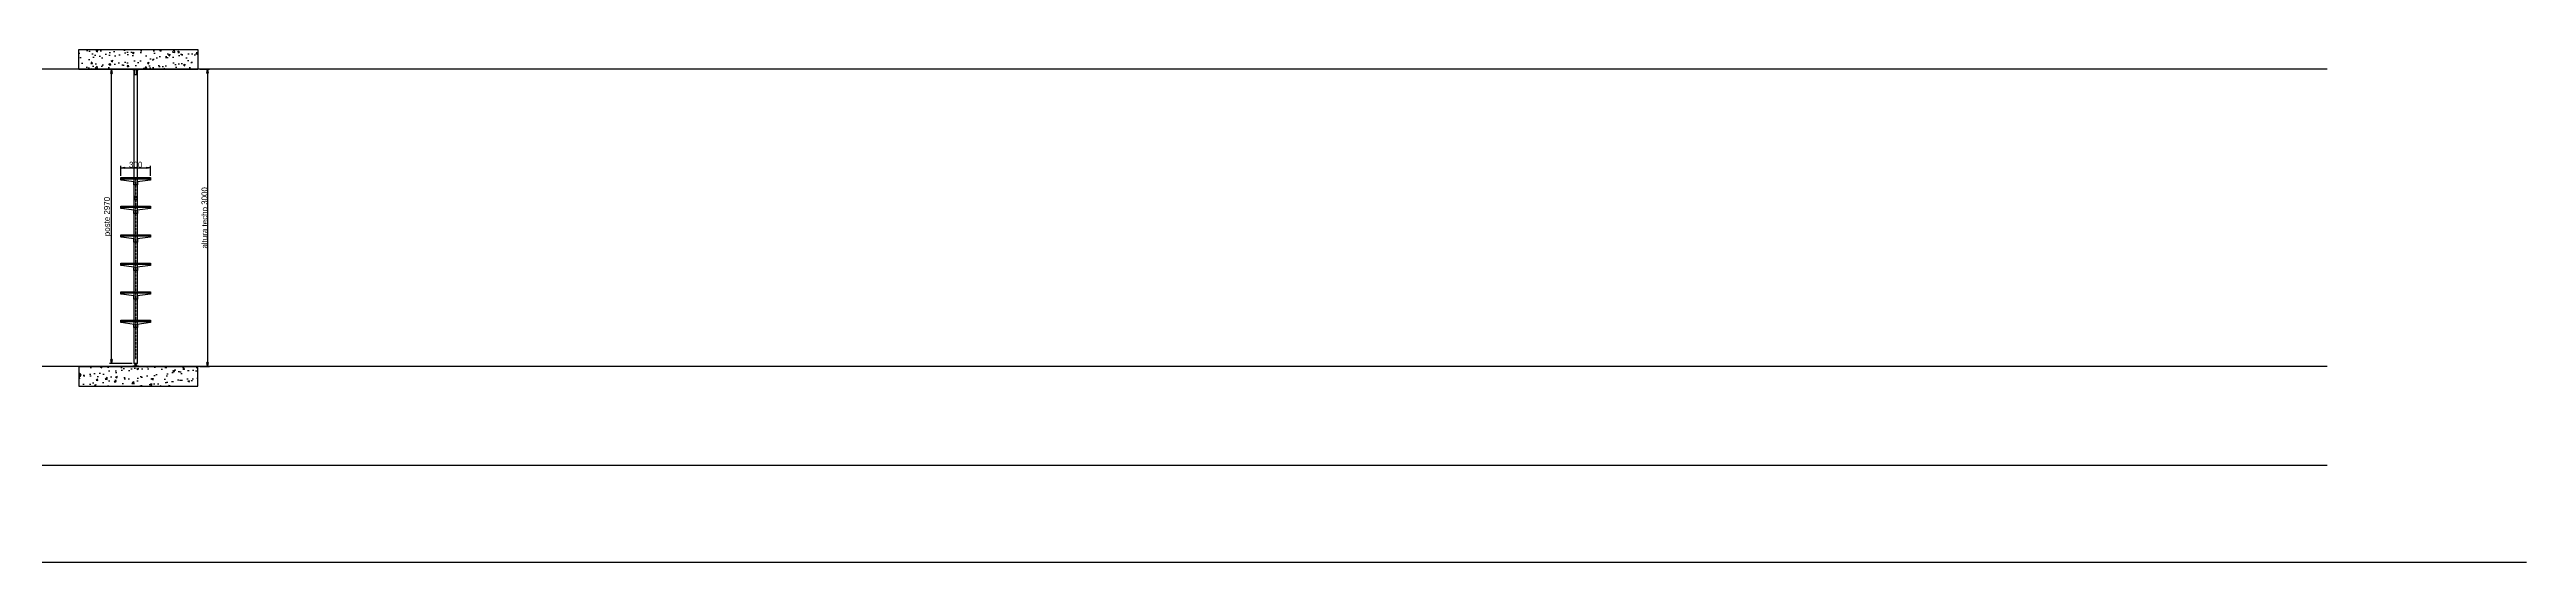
# Paper-space layout 'Jordi B.' of a CAD drawing. Header units: millimetres. Extents: x 23627 to 226976, y -18096 to 223844.
# Drawn here: x 201970 to 226976, y 111496 to 116677 of the extents above; entities that cross this region are included whole.
import ezdxf

# ---------------------------------------------------------------- set-up
doc = ezdxf.new("R2010")
doc.units = ezdxf.units.MM
doc.header["$PDMODE"] = 35
doc.header["$PDSIZE"] = 5
doc.linetypes.add('Discontinua JB', pattern=[0.75, 0.5, -0.25])
for name, color, linetype in [('Cotas bloques dinámicos PM espacio', 140, 'Continuous'), ('Linea Capa Color 0000 JB', 7, 'Continuous'), ('Linea Capa Color 0140 Blau Vidre JB', 140, 'Continuous'), ('Linea Capa Color 0202 Lila Parets JB', 202, 'Continuous'), ('Linea Capa Color 0252 Gris Parets JB', 252, 'Continuous'), ('Linea Capa Color 0255 Blanc JB', 255, 'Continuous')]:
    doc.layers.add(name, color=color, linetype=linetype)
doc.styles.add('Jordi Ava', font='Avant Garde MEdium BT.ttf')
doc.dimstyles.new('Jordi Ava 2015', dxfattribs={"dimtxt": 60, "dimasz": 40, "dimexe": 20, "dimexo": 20, "dimgap": 0.09, "dimtad": 1, "dimdec": 0, "dimzin": 0, "dimdsep": 46, "dimtxsty": 'Jordi Ava', "dimblk": 'CLOSED', "dimcen": 1.5, "dimclrd": 7, "dimclre": 7, "dimclrt": 256, "dimadec": 0, "dimazin": 0, "dimtfac": 0.05, "dimtdec": 0, "dimtofl": 0, "dimtmove": 0, "dimatfit": 3, "dimldrblk": 'CLOSED', "dimfxl": 90, "dimtolj": 1, "dimtzin": 0, "dimlwd": -1, "dimlwe": -1, "dimarcsym": 0})

# ---------------------------------------------------------------- blocks, each defined once
blk = doc.blocks.new('*U784')
at = {"layer": 'Linea Capa Color 0202 Lila Parets JB', "ltscale": 10}
for p, q in [((64496.7, 3000), (0, 3000)), ((64496.7, 0), (700, 0))]:
    blk.add_line(p, q, dxfattribs=at)
blk = doc.blocks.new('PM202304131554')
at = {"layer": 'Linea Capa Color 0000 JB', "ltscale": 50}
h = blk.add_hatch(color=256, dxfattribs=at)
h.dxf.hatch_style = 1
h.set_gradient(color1=(0, 191, 255), one_color=1, tint=1, name='SPHERICAL')
h.paths.add_polyline_path([(-149, 0), (-150, 1), (-150, 7), (-149, 8), (149, 8), (150, 7), (150, 1), (149, 0)])
at = {"layer": 'Linea Capa Color 0140 Blau Vidre JB', "lineweight": -3}
blk.add_lwpolyline([(-149, 0), (-150, 1), (-150, 7), (-149, 8), (149, 8), (150, 7), (150, 1), (149, 0)], close=True, dxfattribs=at)
blk = doc.blocks.new('PM202307281056')
at = {"layer": 'Linea Capa Color 0140 Blau Vidre JB', "ltscale": 10}
blk.add_lwpolyline([(5, 3), (-5, 3), (-5, 0), (-2, 0), (-2, -3, 1.39975), (2, -3), (2, 0), (5, 0)], format="xyb", close=True, dxfattribs=at)
blk.add_arc((0, 6), 5.5, 207.0463, 332.9537, dxfattribs=at)
blk = doc.blocks.new('_Closed')
at = {"color": 0, "linetype": 'ByBlock', "lineweight": -2}
for p, q in [((-1, 0.17), (0, 0)), ((-1, 0.17), (-1, -0.17)), ((0, 0), (-1, -0.17)), ((0, 0), (-1, 0))]:
    blk.add_line(p, q, dxfattribs=at)
blk = doc.blocks.new('*D1384')
at = {"layer": 'Cotas bloques dinámicos PM espacio', "color": 7, "ltscale": 10, "transparency": 16777216}
for p, q in [((-150, 1925), (-150, 2025)), ((-110, 2005), (110, 2005)), ((150, 1925), (150, 2025))]:
    blk.add_line(p, q, dxfattribs=at)
at = {"layer": 'Defpoints', "color": 0, "ltscale": 10, "transparency": 16777216}
for p in [(150, 2005), (-150, 1905), (150, 1905)]:
    blk.add_point(p, dxfattribs=at)
at = {"layer": 'Cotas bloques dinámicos PM espacio', "color": 7, "ltscale": 10, "transparency": 16777216, "xscale": 40, "yscale": 40, "zscale": 40, "rotation": 180}
blk.add_blockref('_Closed', (-150, 2005), dxfattribs=at)
at = {"layer": 'Cotas bloques dinámicos PM espacio', "color": 7, "ltscale": 10, "transparency": 16777216, "xscale": 40, "yscale": 40, "zscale": 40}
blk.add_blockref('_Closed', (150, 2005), dxfattribs=at)
at = {"layer": 'Cotas bloques dinámicos PM espacio', "ltscale": 10, "transparency": 16777216, "insert": (0, 2036), "char_height": 60, "attachment_point": 5, "style": 'Jordi Ava'}
blk.add_mtext('\\A1;300', dxfattribs=at)
blk = doc.blocks.new('*D2110')
at = {"layer": 'Cotas bloques dinámicos PM espacio', "color": 7, "ltscale": 10, "transparency": 16777216}
for p, q in [((-35, 2998), (-263, 2998)), ((-243, 68), (-243, 2958)), ((-35, 28), (-263, 28))]:
    blk.add_line(p, q, dxfattribs=at)
at = {"layer": 'Defpoints', "color": 0, "ltscale": 10, "transparency": 16777216}
for p in [(-243, 2998), (-15, 2998), (-15, 28)]:
    blk.add_point(p, dxfattribs=at)
at = {"layer": 'Cotas bloques dinámicos PM espacio', "color": 7, "ltscale": 10, "transparency": 16777216, "xscale": 40, "yscale": 40, "zscale": 40}
for p, rotation in [((-243, 2998), 90), ((-243, 28), 270)]:
    blk.add_blockref('_Closed', p, dxfattribs=dict(at, rotation=rotation))
at = {"layer": 'Cotas bloques dinámicos PM espacio', "ltscale": 10, "transparency": 16777216, "insert": (-281, 1513), "char_height": 60, "attachment_point": 5, "rotation": 90, "style": 'Jordi Ava'}
blk.add_mtext('\\A1;poste 2970', dxfattribs=at)
blk = doc.blocks.new('*D1383')
at = {"layer": 'Cotas bloques dinámicos PM espacio', "color": 7, "ltscale": 10, "transparency": 16777216}
for p, q in [((646, 3000), (746, 3000)), ((726, 2960), (726, 40)), ((646, 0), (746, 0))]:
    blk.add_line(p, q, dxfattribs=at)
at = {"layer": 'Defpoints', "color": 0, "ltscale": 10, "transparency": 16777216}
for p in [(626, 3000), (626, 0), (726, 0)]:
    blk.add_point(p, dxfattribs=at)
at = {"layer": 'Cotas bloques dinámicos PM espacio', "color": 7, "ltscale": 10, "transparency": 16777216, "xscale": 40, "yscale": 40, "zscale": 40}
for p, rotation in [((726, 3000), 90), ((726, 0), 270)]:
    blk.add_blockref('_Closed', p, dxfattribs=dict(at, rotation=rotation))
at = {"layer": 'Cotas bloques dinámicos PM espacio', "ltscale": 10, "transparency": 16777216, "insert": (695, 1500), "char_height": 60, "attachment_point": 5, "rotation": 90, "style": 'Jordi Ava'}
blk.add_mtext('\\A1;altura techo 3000', dxfattribs=at)
blk = doc.blocks.new('PM202308161605')
at = {"layer": 'Linea Capa Color 0252 Gris Parets JB', "ltscale": 10}
h = blk.add_hatch(dxfattribs=at)
h.set_pattern_fill('AR-CONC', color=256, style=0)
h.set_pattern_definition([(50, (5304.54, -60773.05), (182.18467, -15.9391), [19.05, -209.55]), (355, (5304.54, -60773.05), (-35.2428, 191.05664), [15.24, -167.64]), (100.451, (5319.72, -60774.38), (146.9425, 175.1167), [16.19, -178.09]), (46.1842, (5304.54, -60722.25), (271.07904, -42.0423), [28.575, -314.325]), (96.6356, (5327.13, -60725.76), (237.4042, 247.4256), [24.285, -267.135]), (351.184, (5304.54, -60722.25), (237.4046, 247.4251), [22.86, -251.46]), (21, (5329.94, -60734.95), (151.61488, -102.26552), [19.05, -209.55]), (326, (5329.94, -60734.95), (61.80203, 184.18797), [15.24, -167.64]), (71.4514, (5342.57, -60743.48), (213.4165, 81.92286), [16.19, -178.09]), (37.5, (5304.54, -60773.054), (3.0886, 84.55504), [0, -165.608, 0, -170.18, 0, -168.275]), (7.5, (5304.54, -60773.05), (66.81966, 100.18057), [0, -97.028, 0, -161.798, 0, -64.135]), (327.5, (5247.9, -60773.054), (135.590595, -5.728744), [0, -63.5, 0, -198.12, 0, -262.89]), (317.5, (5222.5, -60773.05), (148.12918, 25.4265), [0, -82.55, 0, -131.572, 0, -186.69])])
h.paths.add_polyline_path([(626.1, 3000), (-573.9, 3000), (-573.9, 3200), (626.1, 3200)])
h.paths.add_polyline_path([(-573.9, -200), (626.1, -200), (626.1, 0), (-573.9, 0)])
at = {"ltscale": 50}
for points in [[(-30, 2998), (30, 2998), (30, 3000), (-30, 3000)], [(-12.5, 2948), (12.5, 2948), (12.5, 2998), (-12.5, 2998)]]:
    blk.add_lwpolyline(points, close=True, dxfattribs=at)
at = {"layer": 'Linea Capa Color 0000 JB', "ltscale": 50}
blk.add_line((-15, 1716.7), (-15, 1686.7), dxfattribs=at)
at = {"layer": 'Linea Capa Color 0000 JB', "ltscale": 10}
for points in [[(-15, 2998), (15, 2998), (15, 28), (-15, 28)], [(-1.7, 1878.3), (1.7, 1878.3), (1.7, 1900.8), (-1.7, 1900.8)], [(-1.7, 1842.2), (1.7, 1842.2), (1.7, 1864.8), (-1.7, 1864.8)], [(-1.7, 1806.2), (1.7, 1806.2), (1.7, 1828.8), (-1.7, 1828.8)], [(-1.7, 1770.2), (1.7, 1770.2), (1.7, 1792.8), (-1.7, 1792.8)], [(-1.7, 1734.2), (1.7, 1734.2), (1.7, 1756.8), (-1.7, 1756.8)], [(-1.7, 1698.2), (1.7, 1698.2), (1.7, 1720.7), (-1.7, 1720.7)], [(-1.7, 1662.2), (1.7, 1662.2), (1.7, 1684.7), (-1.7, 1684.7)], [(-1.7, 1626.2), (1.7, 1626.2), (1.7, 1648.7), (-1.7, 1648.7)], [(-1.7, 1590.2), (1.7, 1590.2), (1.7, 1612.7), (-1.7, 1612.7)], [(-1.7, 1554.2), (1.7, 1554.2), (1.7, 1576.7), (-1.7, 1576.7)], [(-1.7, 1518.2), (1.7, 1518.2), (1.7, 1540.7), (-1.7, 1540.7)], [(-1.7, 1482.2), (1.7, 1482.2), (1.7, 1504.7), (-1.7, 1504.7)], [(-1.7, 1446.2), (1.7, 1446.2), (1.7, 1468.7), (-1.7, 1468.7)], [(-1.7, 1410.2), (1.7, 1410.2), (1.7, 1432.7), (-1.7, 1432.7)], [(-1.7, 1374.2), (1.7, 1374.2), (1.7, 1396.7), (-1.7, 1396.7)], [(-1.7, 1338.2), (1.7, 1338.2), (1.7, 1360.7), (-1.7, 1360.7)], [(-1.7, 1302.2), (1.7, 1302.2), (1.7, 1324.7), (-1.7, 1324.7)], [(-1.7, 1266.2), (1.7, 1266.2), (1.7, 1288.7), (-1.7, 1288.7)], [(-1.7, 1230.2), (1.7, 1230.2), (1.7, 1252.7), (-1.7, 1252.7)], [(-1.7, 1194.2), (1.7, 1194.2), (1.7, 1216.7), (-1.7, 1216.7)], [(-1.7, 1158.2), (1.7, 1158.2), (1.7, 1180.7), (-1.7, 1180.7)], [(-1.7, 1122.1), (1.7, 1122.1), (1.7, 1144.7), (-1.7, 1144.7)], [(-1.7, 1086.1), (1.7, 1086.1), (1.7, 1108.7), (-1.7, 1108.7)], [(-1.7, 1050.1), (1.7, 1050.1), (1.7, 1072.7), (-1.7, 1072.7)], [(-1.7, 1014.1), (1.7, 1014.1), (1.7, 1036.6), (-1.7, 1036.6)], [(-1.7, 978.1), (1.7, 978.1), (1.7, 1000.6), (-1.7, 1000.6)], [(-1.7, 942.1), (1.7, 942.1), (1.7, 964.6), (-1.7, 964.6)], [(-1.7, 906.1), (1.7, 906.1), (1.7, 928.6), (-1.7, 928.6)], [(-1.7, 870.1), (1.7, 870.1), (1.7, 892.6), (-1.7, 892.6)], [(-1.7, 834.1), (1.7, 834.1), (1.7, 856.6), (-1.7, 856.6)], [(-1.7, 798.1), (1.7, 798.1), (1.7, 820.6), (-1.7, 820.6)], [(-1.7, 762.1), (1.7, 762.1), (1.7, 784.6), (-1.7, 784.6)], [(-1.7, 726.1), (1.7, 726.1), (1.7, 748.6), (-1.7, 748.6)], [(-1.7, 690.1), (1.7, 690.1), (1.7, 712.6), (-1.7, 712.6)], [(-1.7, 654.1), (1.7, 654.1), (1.7, 676.6), (-1.7, 676.6)], [(-1.7, 618.1), (1.7, 618.1), (1.7, 640.6), (-1.7, 640.6)], [(-1.7, 582.1), (1.7, 582.1), (1.7, 604.6), (-1.7, 604.6)], [(-1.7, 546.1), (1.7, 546.1), (1.7, 568.6), (-1.7, 568.6)], [(-1.7, 510.1), (1.7, 510.1), (1.7, 532.6), (-1.7, 532.6)], [(-1.7, 474.1), (1.7, 474.1), (1.7, 496.6), (-1.7, 496.6)], [(-1.7, 438.1), (1.7, 438.1), (1.7, 460.6), (-1.7, 460.6)], [(-1.7, 402), (1.7, 402), (1.7, 424.6), (-1.7, 424.6)], [(-1.7, 366), (1.7, 366), (1.7, 388.6), (-1.7, 388.6)], [(-1.7, 330), (1.7, 330), (1.7, 352.6), (-1.7, 352.6)], [(-1.7, 294), (1.7, 294), (1.7, 316.5), (-1.7, 316.5)], [(-1.7, 258), (1.7, 258), (1.7, 280.5), (-1.7, 280.5)], [(-30, 0), (30, 0), (30, 2.5), (-30, 2.5)], [(-15, 24), (15, 24), (15, 28), (-15, 28)], [(7, 9), (-7, 9), (-15, 2.5), (15, 2.5)], [(-7, 9), (7, 9), (7, 13), (-7, 13)], [(5, 13), (5, 24), (-5, 24), (-5, 13)], [(-1.7, 222), (1.7, 222), (1.7, 244.5), (-1.7, 244.5)], [(-1.7, 186), (1.7, 186), (1.7, 208.5), (-1.7, 208.5)], [(-1.7, 150), (1.7, 150), (1.7, 172.5), (-1.7, 172.5)], [(-1.7, 114), (1.7, 114), (1.7, 136.5), (-1.7, 136.5)], [(-1.7, 78), (1.7, 78), (1.7, 100.5), (-1.7, 100.5)]]:
    blk.add_lwpolyline(points, close=True, dxfattribs=at)
at = {"layer": 'Linea Capa Color 0000 JB', "ltscale": 50}
for points in [[(-18.1, 1859.6), (-13, 1859.6), (-13, 1861.3, 0.1819843), (-13.8, 1863.3, 0.1823325), (-15.7, 1864.3), (-148, 1881.5, -0.3830767), (-150.6, 1884.5), (-150.5, 1894.7), (150.5, 1894.7), (150.6, 1884.5, -0.3768203), (147.9, 1881.5), (15.7, 1864.3, 0.3768204), (13, 1861.3), (13, 1859.6), (18.1, 1859.6), (18.1, 1831.7), (-18.1, 1831.7), (-18.1, 1859.6)], [(-18.1, 1571.5), (-13, 1571.5), (-13, 1573.3, 0.1819843), (-13.8, 1575.3, 0.1823325), (-15.7, 1576.3), (-148, 1593.5, -0.3830767), (-150.6, 1596.4), (-150.5, 1606.6), (150.5, 1606.6), (150.6, 1596.4, -0.3768203), (147.9, 1593.4), (15.7, 1576.3, 0.3768204), (13, 1573.3), (13, 1571.5), (18.1, 1571.5), (18.1, 1543.6), (-18.1, 1543.6), (-18.1, 1571.5)], [(-18.1, 1283.5), (-13, 1283.5), (-13, 1285.3, 0.1819843), (-13.8, 1287.3, 0.1823325), (-15.7, 1288.3), (-148, 1305.4, -0.3830767), (-150.6, 1308.4), (-150.5, 1318.6), (150.5, 1318.6), (150.6, 1308.4, -0.3768203), (147.9, 1305.4), (15.7, 1288.3, 0.3768204), (13, 1285.3), (13, 1283.5), (18.1, 1283.5), (18.1, 1255.6), (-18.1, 1255.6), (-18.1, 1283.5)], [(-18.1, 995.5), (-13, 995.5), (-13, 997.2, 0.1819843), (-13.8, 999.2, 0.1823325), (-15.7, 1000.2), (-148, 1017.4, -0.3830767), (-150.6, 1020.4), (-150.5, 1030.6), (150.5, 1030.6), (150.6, 1020.4, -0.3768203), (147.9, 1017.4), (15.7, 1000.2, 0.3768204), (13, 997.2), (13, 995.5), (18.1, 995.5), (18.1, 967.6), (-18.1, 967.6), (-18.1, 995.5)], [(-18.1, 707.4), (-13, 707.4), (-13, 709.2, 0.1819843), (-13.8, 711.2, 0.1823325), (-15.7, 712.2), (-148, 729.3, -0.3830767), (-150.6, 732.3), (-150.5, 742.5), (150.5, 742.5), (150.6, 732.3, -0.3768203), (147.9, 729.3), (15.7, 712.2, 0.3768204), (13, 709.2), (13, 707.4), (18.1, 707.4), (18.1, 679.5), (-18.1, 679.5), (-18.1, 707.4)], [(-18.1, 419.4), (-13, 419.4), (-13, 421.1, 0.1819843), (-13.8, 423.1, 0.1823325), (-15.7, 424.1), (-148, 441.3, -0.3830767), (-150.6, 444.3), (-150.5, 454.5), (150.5, 454.5), (150.6, 444.3, -0.3768203), (147.9, 441.3), (15.7, 424.1, 0.3768204), (13, 421.1), (13, 419.4), (18.1, 419.4), (18.1, 391.5), (-18.1, 391.5), (-18.1, 419.4)]]:
    blk.add_lwpolyline(points, format="xyb", dxfattribs=at)
at = {"layer": 'Linea Capa Color 0000 JB', "linetype": 'Discontinua JB', "ltscale": 10}
for points in [[(-1.4, 1877.5), (1.4, 1877.5), (1.4, 1891), (-1.4, 1891)], [(-1.4, 1841.5), (1.4, 1841.5), (1.4, 1855), (-1.4, 1855)], [(-1.4, 1589.4), (1.4, 1589.4), (1.4, 1602.9), (-1.4, 1602.9)], [(-1.4, 1553.4), (1.4, 1553.4), (1.4, 1566.9), (-1.4, 1566.9)], [(-1.4, 1301.4), (1.4, 1301.4), (1.4, 1314.9), (-1.4, 1314.9)], [(-1.4, 1265.4), (1.4, 1265.4), (1.4, 1278.9), (-1.4, 1278.9)], [(-1.4, 1013.3), (1.4, 1013.3), (1.4, 1026.8), (-1.4, 1026.8)], [(-1.4, 977.3), (1.4, 977.3), (1.4, 990.8), (-1.4, 990.8)], [(-1.4, 725.3), (1.4, 725.3), (1.4, 738.8), (-1.4, 738.8)], [(-1.4, 689.3), (1.4, 689.3), (1.4, 702.8), (-1.4, 702.8)], [(-1.4, 437.3), (1.4, 437.3), (1.4, 450.8), (-1.4, 450.8)], [(-1.4, 401.3), (1.4, 401.3), (1.4, 414.7), (-1.4, 414.7)]]:
    blk.add_lwpolyline(points, close=True, dxfattribs=at)
at = {"layer": 'Linea Capa Color 0000 JB', "ltscale": 50}
blk.add_lwpolyline([(13.5, 1686.7), (13.5, 1716.7), (-16.5, 1716.7), (-16.5, 1686.7)], close=True, dxfattribs=at)
at = {"layer": 'Linea Capa Color 0202 Lila Parets JB', "ltscale": 10}
for p, q in [((-573.9, 3000), (626.1, 3000)), ((-573.9, 0), (626.1, 0))]:
    blk.add_line(p, q, dxfattribs=at)
at = {"layer": 'Linea Capa Color 0255 Blanc JB', "ltscale": 10}
for points in [[(626.1, 3000), (-573.9, 3000), (-573.9, 3200), (626.1, 3200)], [(-573.9, -200), (626.1, -200), (626.1, 0), (-573.9, 0)]]:
    blk.add_lwpolyline(points, close=True, dxfattribs=at)
at = {"layer": 'Linea Capa Color 0000 JB'}
for p in [(0, 1897.7), (0, 1609.6), (0, 1321.6), (0, 1033.6), (0, 745.5), (0, 457.5)]:
    blk.add_blockref('PM202304131554', p, dxfattribs=at)
at = {"layer": 'Linea Capa Color 0000 JB', "ltscale": 50}
for p in [(-114.9, 1894.7), (114.9, 1894.7), (-114.9, 1606.6), (114.9, 1606.6), (-114.9, 1318.6), (114.9, 1318.6), (-114.9, 1030.6), (114.9, 1030.6), (-114.9, 742.5), (114.9, 742.5), (-114.9, 454.5), (114.9, 454.5)]:
    blk.add_blockref('PM202307281056', p, dxfattribs=at)
at = {"layer": 'Cotas bloques dinámicos PM espacio', "ltscale": 10}
for base, p1, p2, text, picture, middle in [((-243, 2998), (-15, 28), (-15, 2998), 'poste <>', '*D2110', (-281, 1513)), ((726.1, 0), (626.1, 3000), (626.1, 0), 'altura techo <>', '*D1383', (694.8, 1500))]:
    dim = blk.add_linear_dim(base=base, p1=p1, p2=p2, angle=90, text=text, dimstyle='Jordi Ava 2015', dxfattribs=at)
    dim.commit()
    dim.dimension.update_dxf_attribs({"geometry": picture, "text_midpoint": middle})
dim = blk.add_linear_dim(base=(150, 2004.7), p1=(-150, 1904.7), p2=(150, 1904.7), dimstyle='Jordi Ava 2015', dxfattribs=at)
dim.commit()
dim.dimension.update_dxf_attribs({"geometry": '*D1384', "text_midpoint": (0, 2036)})

psp = doc.layouts.new('Jordi B.')

# ---------------------------------------------------------------- linework, layer by layer
at = {"layer": 'Linea Capa Color 0202 Lila Parets JB', "ltscale": 10}
for p, q in [((224964.7, 112476.8), (160468, 112476.8)), ((226975.8, 111495.8), (162479.1, 111495.8))]:
    psp.add_line(p, q, dxfattribs=at)

# ---------------------------------------------------------------- block references
at = {"layer": 'Linea Capa Color 0000 JB'}
for name, p in [('PM202308161605', (202839.5, 113476.8)), ('*U784', (160468, 113476.8))]:
    psp.add_blockref(name, p, dxfattribs=at)

doc.saveas('drawing.dxf')
